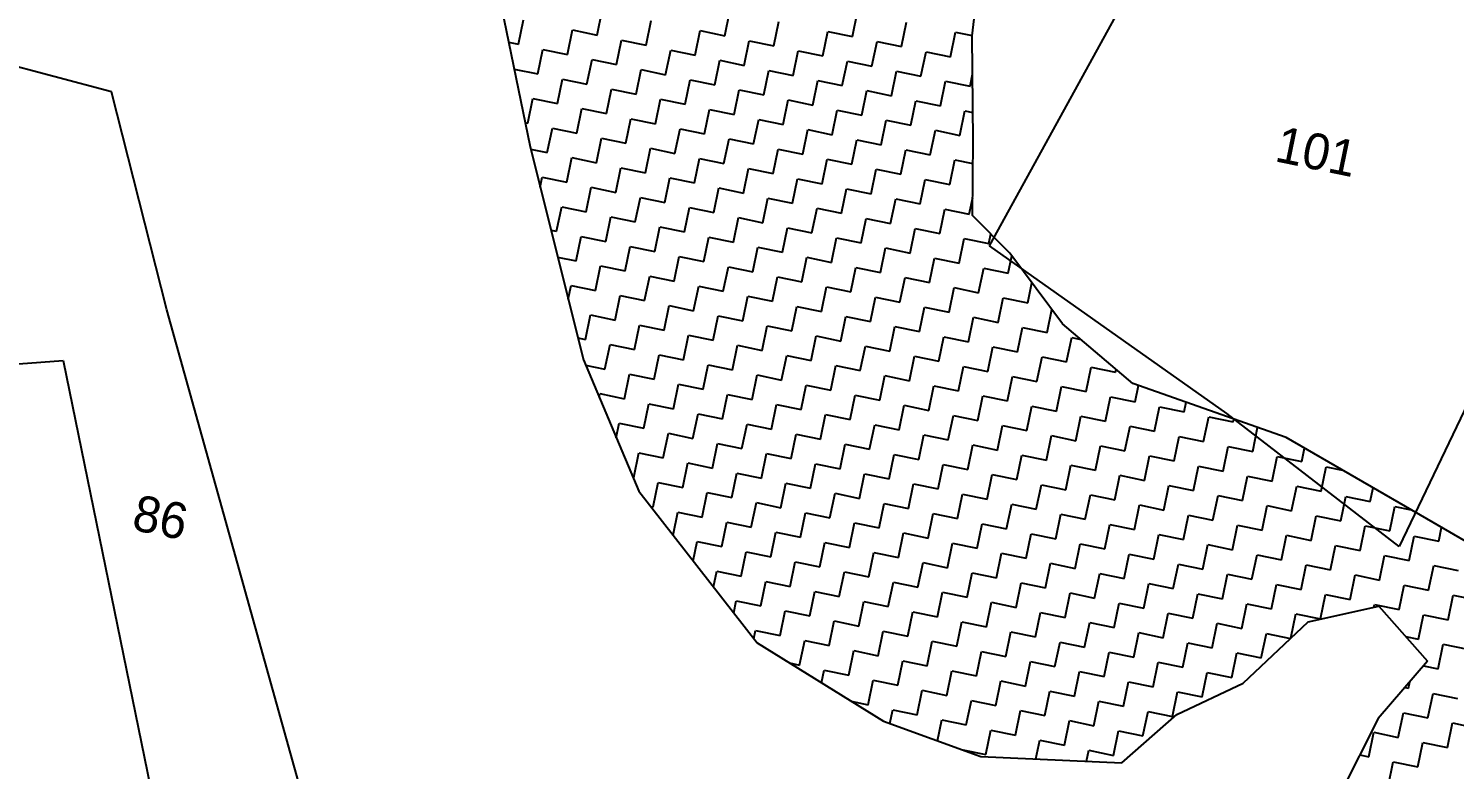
# Model space of a CAD drawing. Header units: metres. Extents: x 280043 to 281054, y 2047152 to 2048652.
# Drawn here: x 280307.8 to 280448.8, y 2047892.3 to 2047965.5 of the extents above; entities that cross this region are included whole.
import ezdxf
from ezdxf.enums import TextEntityAlignment as Align

# ---------------------------------------------------------------- set-up
doc = ezdxf.new("R2010")
doc.units = ezdxf.units.M
for name, color, linetype in [('POLY_HATCH', 12, 'Continuous'), ('POLY_PARCEL', 6, 'Continuous'), ('TEXT_PARCEL', 7, 'Continuous')]:
    doc.layers.add(name, color=color, linetype=linetype)
doc.styles.add('TEXT_MAP', font='', dxfattribs={"height": 1.8})
doc.styles.get('TEXT_MAP').set_extended_font_data('Kruti Dev 050')

msp = doc.modelspace()

# ---------------------------------------------------------------- linework, layer by layer
at = {"layer": 'POLY_HATCH'}
for p, q in [((280401.14, 2047964.78), (280402.19, 2047973.44)), ((280354.1, 2047970.04), (280357.42, 2047953.81)), ((280401.23, 2047954.4), (280401.14, 2047964.78)), ((280357.42, 2047953.81), (280362.7, 2047932.74)), ((280401.18, 2047947.01), (280401.23, 2047954.4)), ((280404.86, 2047943.29), (280401.18, 2047947.01)), ((280410.08, 2047936.3), (280404.86, 2047943.29)), ((280417.02, 2047930.43), (280410.08, 2047936.3)), ((280362.7, 2047932.74), (280368.17, 2047919.77)), ((280432.2, 2047925.08), (280417.02, 2047930.43)), ((280446.09, 2047917.03), (280432.2, 2047925.08)), ((280368.17, 2047919.77), (280379.89, 2047904.78)), ((280452.05, 2047913.58), (280446.09, 2047917.03)), ((280434.37, 2047906.87), (280441.35, 2047908.39)), ((280441.35, 2047908.39), (280446.15, 2047902.96)), ((280427.94, 2047900.79), (280434.37, 2047906.87)), ((280379.89, 2047904.78), (280392.36, 2047897.03)), ((280446.15, 2047902.96), (280441.29, 2047897.3)), ((280421.38, 2047897.71), (280427.94, 2047900.79)), ((280392.36, 2047897.03), (280402.01, 2047893.56)), ((280415.95, 2047892.91), (280421.38, 2047897.71)), ((280441.29, 2047897.3), (280437.55, 2047889.93)), ((280402.01, 2047893.56), (280415.95, 2047892.91))]:
    msp.add_line(p, q, dxfattribs=at)
at = {"layer": 'POLY_HATCH', "linetype": 'Continuous'}
for p, q in [((280356.28, 2047963.94), (280356.78, 2047966.36)), ((280364.05, 2047964.86), (280364.55, 2047967.29)), ((280368.9, 2047963.86), (280369.4, 2047966.29)), ((280376.68, 2047964.79), (280377.18, 2047967.21)), ((280381.53, 2047963.79), (280382.03, 2047966.21)), ((280389.3, 2047964.71), (280389.8, 2047967.14)), ((280394.15, 2047963.71), (280394.65, 2047966.14)), ((280361.13, 2047962.94), (280361.63, 2047965.36)), ((280361.63, 2047965.36), (280364.05, 2047964.86)), ((280373.75, 2047962.86), (280374.25, 2047965.29)), ((280374.25, 2047965.29), (280376.68, 2047964.79)), ((280386.38, 2047962.79), (280386.88, 2047965.21)), ((280386.88, 2047965.21), (280389.3, 2047964.71)), ((280399, 2047962.71), (280399.5, 2047965.14)), ((280399.5, 2047965.14), (280401.15, 2047964.8)), ((280355.3, 2047964.14), (280356.28, 2047963.94)), ((280358.2, 2047961.01), (280358.7, 2047963.44)), ((280358.7, 2047963.44), (280361.13, 2047962.94)), ((280365.98, 2047961.94), (280366.48, 2047964.36)), ((280366.48, 2047964.36), (280368.9, 2047963.86)), ((280370.83, 2047960.94), (280371.33, 2047963.36)), ((280371.33, 2047963.36), (280373.75, 2047962.86)), ((280378.6, 2047961.86), (280379.1, 2047964.29)), ((280379.1, 2047964.29), (280381.53, 2047963.79)), ((280383.45, 2047960.86), (280383.95, 2047963.29)), ((280383.95, 2047963.29), (280386.38, 2047962.79)), ((280391.23, 2047961.79), (280391.73, 2047964.21)), ((280391.73, 2047964.21), (280394.15, 2047963.71)), ((280363.05, 2047960.01), (280363.55, 2047962.44)), ((280363.55, 2047962.44), (280365.98, 2047961.94)), ((280375.68, 2047959.94), (280376.18, 2047962.36)), ((280376.18, 2047962.36), (280378.6, 2047961.86)), ((280388.3, 2047959.86), (280388.8, 2047962.29)), ((280388.8, 2047962.29), (280391.23, 2047961.79)), ((280396.08, 2047960.79), (280396.58, 2047963.21)), ((280396.58, 2047963.21), (280399, 2047962.71)), ((280355.84, 2047961.5), (280358.2, 2047961.01)), ((280360.13, 2047958.09), (280360.63, 2047960.51)), ((280360.63, 2047960.51), (280363.05, 2047960.01)), ((280367.9, 2047959.01), (280368.4, 2047961.44)), ((280368.4, 2047961.44), (280370.83, 2047960.94)), ((280372.75, 2047958.01), (280373.25, 2047960.44)), ((280373.25, 2047960.44), (280375.68, 2047959.94)), ((280380.53, 2047958.94), (280381.03, 2047961.36)), ((280381.03, 2047961.36), (280383.45, 2047960.86)), ((280393.15, 2047958.86), (280393.65, 2047961.29)), ((280393.65, 2047961.29), (280396.08, 2047960.79)), ((280400.93, 2047959.79), (280401.17, 2047960.98)), ((280364.98, 2047957.09), (280365.48, 2047959.51)), ((280365.48, 2047959.51), (280367.9, 2047959.01)), ((280377.6, 2047957.01), (280378.1, 2047959.44)), ((280378.1, 2047959.44), (280380.53, 2047958.94)), ((280385.38, 2047957.94), (280385.88, 2047960.36)), ((280385.88, 2047960.36), (280388.3, 2047959.86)), ((280390.23, 2047956.94), (280390.73, 2047959.36)), ((280390.73, 2047959.36), (280393.15, 2047958.86)), ((280398, 2047957.86), (280398.5, 2047960.29)), ((280398.5, 2047960.29), (280400.93, 2047959.79)), ((280357.2, 2047956.16), (280357.7, 2047958.59)), ((280357.7, 2047958.59), (280360.13, 2047958.09)), ((280369.83, 2047956.09), (280370.33, 2047958.51)), ((280370.33, 2047958.51), (280372.75, 2047958.01)), ((280382.45, 2047956.01), (280382.95, 2047958.44)), ((280382.95, 2047958.44), (280385.38, 2047957.94)), ((280395.08, 2047955.94), (280395.58, 2047958.36)), ((280395.58, 2047958.36), (280398, 2047957.86)), ((280356.92, 2047956.22), (280357.2, 2047956.16)), ((280362.05, 2047955.16), (280362.55, 2047957.59)), ((280362.55, 2047957.59), (280364.98, 2047957.09)), ((280366.9, 2047954.16), (280367.4, 2047956.59)), ((280367.4, 2047956.59), (280369.83, 2047956.09)), ((280374.68, 2047955.09), (280375.18, 2047957.51)), ((280375.18, 2047957.51), (280377.6, 2047957.01)), ((280379.53, 2047954.09), (280380.03, 2047956.51)), ((280380.03, 2047956.51), (280382.45, 2047956.01)), ((280387.3, 2047955.01), (280387.8, 2047957.44)), ((280387.8, 2047957.44), (280390.23, 2047956.94)), ((280392.15, 2047954.01), (280392.65, 2047956.44)), ((280392.65, 2047956.44), (280395.08, 2047955.94)), ((280399.93, 2047954.94), (280400.43, 2047957.36)), ((280400.43, 2047957.36), (280401.2, 2047957.2)), ((280359.13, 2047953.24), (280359.63, 2047955.66)), ((280359.63, 2047955.66), (280362.05, 2047955.16)), ((280371.75, 2047953.16), (280372.25, 2047955.59)), ((280372.25, 2047955.59), (280374.68, 2047955.09)), ((280384.38, 2047953.09), (280384.88, 2047955.51)), ((280384.88, 2047955.51), (280387.3, 2047955.01)), ((280397, 2047953.01), (280397.5, 2047955.44)), ((280397.5, 2047955.44), (280399.93, 2047954.94)), ((280357.48, 2047953.58), (280359.13, 2047953.24)), ((280363.98, 2047952.24), (280364.48, 2047954.66)), ((280364.48, 2047954.66), (280366.9, 2047954.16)), ((280368.83, 2047951.24), (280369.33, 2047953.66)), ((280369.33, 2047953.66), (280371.75, 2047953.16)), ((280376.6, 2047952.16), (280377.1, 2047954.59)), ((280377.1, 2047954.59), (280379.53, 2047954.09)), ((280381.45, 2047951.16), (280381.95, 2047953.59)), ((280381.95, 2047953.59), (280384.38, 2047953.09)), ((280389.23, 2047952.09), (280389.73, 2047954.51)), ((280389.73, 2047954.51), (280392.15, 2047954.01)), ((280394.08, 2047951.09), (280394.58, 2047953.51)), ((280394.58, 2047953.51), (280397, 2047953.01)), ((280361.05, 2047950.31), (280361.55, 2047952.74)), ((280361.55, 2047952.74), (280363.98, 2047952.24)), ((280373.68, 2047950.24), (280374.18, 2047952.66)), ((280374.18, 2047952.66), (280376.6, 2047952.16)), ((280386.3, 2047950.16), (280386.8, 2047952.59)), ((280386.8, 2047952.59), (280389.23, 2047952.09)), ((280398.93, 2047950.09), (280399.43, 2047952.51)), ((280399.43, 2047952.51), (280401.21, 2047952.15)), ((280358.42, 2047949.81), (280358.63, 2047950.81)), ((280358.63, 2047950.81), (280361.05, 2047950.31)), ((280365.9, 2047949.31), (280366.4, 2047951.74)), ((280366.4, 2047951.74), (280368.83, 2047951.24)), ((280370.75, 2047948.31), (280371.25, 2047950.74)), ((280371.25, 2047950.74), (280373.68, 2047950.24)), ((280378.53, 2047949.24), (280379.03, 2047951.66)), ((280379.03, 2047951.66), (280381.45, 2047951.16)), ((280383.38, 2047948.24), (280383.88, 2047950.66)), ((280383.88, 2047950.66), (280386.3, 2047950.16)), ((280391.15, 2047949.16), (280391.65, 2047951.59)), ((280391.65, 2047951.59), (280394.08, 2047951.09)), ((280396, 2047948.16), (280396.5, 2047950.59)), ((280396.5, 2047950.59), (280398.93, 2047950.09)), ((280362.98, 2047947.39), (280363.48, 2047949.81)), ((280363.48, 2047949.81), (280365.9, 2047949.31)), ((280375.6, 2047947.31), (280376.1, 2047949.74)), ((280376.1, 2047949.74), (280378.53, 2047949.24)), ((280388.23, 2047947.24), (280388.73, 2047949.66)), ((280388.73, 2047949.66), (280391.15, 2047949.16)), ((280360.05, 2047945.46), (280360.55, 2047947.89)), ((280360.55, 2047947.89), (280362.98, 2047947.39)), ((280367.83, 2047946.39), (280368.33, 2047948.81)), ((280368.33, 2047948.81), (280370.75, 2047948.31)), ((280372.68, 2047945.39), (280373.18, 2047947.81)), ((280373.18, 2047947.81), (280375.6, 2047947.31)), ((280380.45, 2047946.31), (280380.95, 2047948.74)), ((280380.95, 2047948.74), (280383.38, 2047948.24)), ((280385.3, 2047945.31), (280385.8, 2047947.74)), ((280385.8, 2047947.74), (280388.23, 2047947.24)), ((280393.08, 2047946.24), (280393.58, 2047948.66)), ((280393.58, 2047948.66), (280396, 2047948.16)), ((280400.85, 2047947.16), (280401.19, 2047948.81)), ((280364.9, 2047944.46), (280365.4, 2047946.89)), ((280365.4, 2047946.89), (280367.83, 2047946.39)), ((280377.53, 2047944.39), (280378.03, 2047946.81)), ((280378.03, 2047946.81), (280380.45, 2047946.31)), ((280390.15, 2047944.31), (280390.65, 2047946.74)), ((280390.65, 2047946.74), (280393.08, 2047946.24)), ((280397.93, 2047945.24), (280398.43, 2047947.66)), ((280398.43, 2047947.66), (280400.85, 2047947.16)), ((280359.48, 2047945.58), (280360.05, 2047945.46)), ((280361.98, 2047942.54), (280362.48, 2047944.96)), ((280362.48, 2047944.96), (280364.9, 2047944.46)), ((280369.75, 2047943.46), (280370.25, 2047945.89)), ((280370.25, 2047945.89), (280372.68, 2047945.39)), ((280382.38, 2047943.39), (280382.88, 2047945.81)), ((280382.88, 2047945.81), (280385.3, 2047945.31)), ((280395, 2047943.31), (280395.5, 2047945.74)), ((280395.5, 2047945.74), (280397.93, 2047945.24)), ((280402.78, 2047944.24), (280402.98, 2047945.2)), ((280366.83, 2047941.54), (280367.33, 2047943.96)), ((280367.33, 2047943.96), (280369.75, 2047943.46)), ((280374.6, 2047942.46), (280375.1, 2047944.89)), ((280375.1, 2047944.89), (280377.53, 2047944.39)), ((280379.45, 2047941.46), (280379.95, 2047943.89)), ((280379.95, 2047943.89), (280382.38, 2047943.39)), ((280387.23, 2047942.39), (280387.73, 2047944.81)), ((280387.73, 2047944.81), (280390.15, 2047944.31)), ((280392.08, 2047941.39), (280392.58, 2047943.81)), ((280392.58, 2047943.81), (280395, 2047943.31)), ((280399.85, 2047942.31), (280400.35, 2047944.74)), ((280400.35, 2047944.74), (280402.78, 2047944.24)), ((280360.15, 2047942.91), (280361.98, 2047942.54)), ((280371.68, 2047940.54), (280372.18, 2047942.96)), ((280372.18, 2047942.96), (280374.6, 2047942.46)), ((280384.3, 2047940.46), (280384.8, 2047942.89)), ((280384.8, 2047942.89), (280387.23, 2047942.39)), ((280396.93, 2047940.39), (280397.43, 2047942.81)), ((280397.43, 2047942.81), (280399.85, 2047942.31)), ((280404.7, 2047941.31), (280405.06, 2047943.03)), ((280363.9, 2047939.61), (280364.4, 2047942.04)), ((280364.4, 2047942.04), (280366.83, 2047941.54)), ((280368.75, 2047938.61), (280369.25, 2047941.04)), ((280369.25, 2047941.04), (280371.68, 2047940.54)), ((280376.53, 2047939.54), (280377.03, 2047941.96)), ((280377.03, 2047941.96), (280379.45, 2047941.46)), ((280381.38, 2047938.54), (280381.88, 2047940.96)), ((280381.88, 2047940.96), (280384.3, 2047940.46)), ((280389.15, 2047939.46), (280389.65, 2047941.89)), ((280389.65, 2047941.89), (280392.08, 2047941.39)), ((280394, 2047938.46), (280394.5, 2047940.89)), ((280394.5, 2047940.89), (280396.93, 2047940.39)), ((280401.78, 2047939.39), (280402.28, 2047941.81)), ((280402.28, 2047941.81), (280404.7, 2047941.31)), ((280361.2, 2047938.74), (280361.48, 2047940.11)), ((280361.48, 2047940.11), (280363.9, 2047939.61)), ((280373.6, 2047937.61), (280374.1, 2047940.04)), ((280374.1, 2047940.04), (280376.53, 2047939.54)), ((280386.23, 2047937.54), (280386.73, 2047939.96)), ((280386.73, 2047939.96), (280389.15, 2047939.46)), ((280398.85, 2047937.46), (280399.35, 2047939.89)), ((280399.35, 2047939.89), (280401.78, 2047939.39)), ((280406.63, 2047938.39), (280407.04, 2047940.37)), ((280365.83, 2047936.69), (280366.33, 2047939.11)), ((280366.33, 2047939.11), (280368.75, 2047938.61)), ((280370.68, 2047935.69), (280371.18, 2047938.11)), ((280371.18, 2047938.11), (280373.6, 2047937.61)), ((280378.45, 2047936.61), (280378.95, 2047939.04)), ((280378.95, 2047939.04), (280381.38, 2047938.54)), ((280383.3, 2047935.61), (280383.8, 2047938.04)), ((280383.8, 2047938.04), (280386.23, 2047937.54)), ((280391.08, 2047936.54), (280391.58, 2047938.96)), ((280391.58, 2047938.96), (280394, 2047938.46)), ((280395.93, 2047935.54), (280396.43, 2047937.96)), ((280396.43, 2047937.96), (280398.85, 2047937.46)), ((280403.7, 2047936.46), (280404.2, 2047938.89)), ((280404.2, 2047938.89), (280406.63, 2047938.39)), ((280362.9, 2047934.76), (280363.4, 2047937.19)), ((280363.4, 2047937.19), (280365.83, 2047936.69)), ((280375.53, 2047934.69), (280376.03, 2047937.11)), ((280376.03, 2047937.11), (280378.45, 2047936.61)), ((280388.15, 2047934.61), (280388.65, 2047937.04)), ((280388.65, 2047937.04), (280391.08, 2047936.54)), ((280400.78, 2047934.54), (280401.28, 2047936.96)), ((280401.28, 2047936.96), (280403.7, 2047936.46)), ((280408.55, 2047935.46), (280409.02, 2047937.72)), ((280367.75, 2047933.76), (280368.25, 2047936.19)), ((280368.25, 2047936.19), (280370.68, 2047935.69)), ((280372.6, 2047932.76), (280373.1, 2047935.19)), ((280373.1, 2047935.19), (280375.53, 2047934.69)), ((280380.38, 2047933.69), (280380.88, 2047936.11)), ((280380.88, 2047936.11), (280383.3, 2047935.61)), ((280385.23, 2047932.69), (280385.73, 2047935.11)), ((280385.73, 2047935.11), (280388.15, 2047934.61)), ((280393, 2047933.61), (280393.5, 2047936.04)), ((280393.5, 2047936.04), (280395.93, 2047935.54)), ((280397.85, 2047932.61), (280398.35, 2047935.04)), ((280398.35, 2047935.04), (280400.78, 2047934.54)), ((280405.63, 2047933.54), (280406.13, 2047935.96)), ((280406.13, 2047935.96), (280408.55, 2047935.46)), ((280362.15, 2047934.92), (280362.9, 2047934.76)), ((280364.83, 2047931.84), (280365.33, 2047934.26)), ((280365.33, 2047934.26), (280367.75, 2047933.76)), ((280377.45, 2047931.76), (280377.95, 2047934.19)), ((280377.95, 2047934.19), (280380.38, 2047933.69)), ((280390.08, 2047931.69), (280390.58, 2047934.11)), ((280390.58, 2047934.11), (280393, 2047933.61)), ((280402.7, 2047931.61), (280403.2, 2047934.04)), ((280403.2, 2047934.04), (280405.63, 2047933.54)), ((280410.48, 2047932.54), (280410.98, 2047934.96)), ((280410.98, 2047934.96), (280411.87, 2047934.78)), ((280362.92, 2047932.23), (280364.83, 2047931.84)), ((280369.68, 2047930.84), (280370.18, 2047933.26)), ((280370.18, 2047933.26), (280372.6, 2047932.76)), ((280374.53, 2047929.84), (280375.03, 2047932.26)), ((280375.03, 2047932.26), (280377.45, 2047931.76)), ((280382.3, 2047930.76), (280382.8, 2047933.19)), ((280382.8, 2047933.19), (280385.23, 2047932.69)), ((280394.93, 2047930.69), (280395.43, 2047933.11)), ((280395.43, 2047933.11), (280397.85, 2047932.61)), ((280407.55, 2047930.61), (280408.05, 2047933.04)), ((280408.05, 2047933.04), (280410.48, 2047932.54)), ((280366.75, 2047928.91), (280367.25, 2047931.34)), ((280367.25, 2047931.34), (280369.68, 2047930.84)), ((280379.38, 2047928.84), (280379.88, 2047931.26)), ((280379.88, 2047931.26), (280382.3, 2047930.76)), ((280387.15, 2047929.76), (280387.65, 2047932.19)), ((280387.65, 2047932.19), (280390.08, 2047931.69)), ((280392, 2047928.76), (280392.5, 2047931.19)), ((280392.5, 2047931.19), (280394.93, 2047930.69)), ((280399.78, 2047929.69), (280400.28, 2047932.11)), ((280400.28, 2047932.11), (280402.7, 2047931.61)), ((280404.63, 2047928.69), (280405.13, 2047931.11)), ((280405.13, 2047931.11), (280407.55, 2047930.61)), ((280412.4, 2047929.61), (280412.9, 2047932.04)), ((280412.9, 2047932.04), (280415.33, 2047931.54)), ((280415.33, 2047931.54), (280415.38, 2047931.81)), ((280364.25, 2047929.06), (280364.33, 2047929.41)), ((280364.33, 2047929.41), (280366.75, 2047928.91)), ((280371.6, 2047927.91), (280372.1, 2047930.34)), ((280372.1, 2047930.34), (280374.53, 2047929.84)), ((280384.23, 2047927.84), (280384.73, 2047930.26)), ((280384.73, 2047930.26), (280387.15, 2047929.76)), ((280396.85, 2047927.76), (280397.35, 2047930.19)), ((280397.35, 2047930.19), (280399.78, 2047929.69)), ((280409.48, 2047927.69), (280409.98, 2047930.11)), ((280409.98, 2047930.11), (280412.4, 2047929.61)), ((280417.25, 2047928.61), (280417.59, 2047930.23)), ((280368.68, 2047925.99), (280369.18, 2047928.41)), ((280369.18, 2047928.41), (280371.6, 2047927.91)), ((280376.45, 2047926.91), (280376.95, 2047929.34)), ((280376.95, 2047929.34), (280379.38, 2047928.84)), ((280381.3, 2047925.91), (280381.8, 2047928.34)), ((280381.8, 2047928.34), (280384.23, 2047927.84)), ((280389.08, 2047926.84), (280389.58, 2047929.26)), ((280389.58, 2047929.26), (280392, 2047928.76)), ((280393.93, 2047925.84), (280394.43, 2047928.26)), ((280394.43, 2047928.26), (280396.85, 2047927.76)), ((280401.7, 2047926.76), (280402.2, 2047929.19)), ((280402.2, 2047929.19), (280404.63, 2047928.69)), ((280406.55, 2047925.76), (280407.05, 2047928.19)), ((280407.05, 2047928.19), (280409.48, 2047927.69)), ((280414.33, 2047926.69), (280414.83, 2047929.11)), ((280414.83, 2047929.11), (280417.25, 2047928.61)), ((280419.18, 2047925.69), (280419.68, 2047928.11)), ((280419.68, 2047928.11), (280422.1, 2047927.61)), ((280422.1, 2047927.61), (280422.3, 2047928.56)), ((280373.53, 2047924.99), (280374.03, 2047927.41)), ((280374.03, 2047927.41), (280376.45, 2047926.91)), ((280386.15, 2047924.91), (280386.65, 2047927.34)), ((280386.65, 2047927.34), (280389.08, 2047926.84)), ((280398.78, 2047924.84), (280399.28, 2047927.26)), ((280399.28, 2047927.26), (280401.7, 2047926.76)), ((280411.4, 2047924.76), (280411.9, 2047927.19)), ((280411.9, 2047927.19), (280414.33, 2047926.69)), ((280424.03, 2047924.69), (280424.53, 2047927.11)), ((280424.53, 2047927.11), (280426.95, 2047926.61)), ((280426.95, 2047926.61), (280427.01, 2047926.9)), ((280365.95, 2047925.03), (280366.25, 2047926.49)), ((280366.25, 2047926.49), (280368.68, 2047925.99)), ((280370.6, 2047923.06), (280371.1, 2047925.49)), ((280371.1, 2047925.49), (280373.53, 2047924.99)), ((280378.38, 2047923.99), (280378.88, 2047926.41)), ((280378.88, 2047926.41), (280381.3, 2047925.91)), ((280383.23, 2047922.99), (280383.73, 2047925.41)), ((280383.73, 2047925.41), (280386.15, 2047924.91)), ((280391, 2047923.91), (280391.5, 2047926.34)), ((280391.5, 2047926.34), (280393.93, 2047925.84)), ((280395.85, 2047922.91), (280396.35, 2047925.34)), ((280396.35, 2047925.34), (280398.78, 2047924.84)), ((280403.63, 2047923.84), (280404.13, 2047926.26)), ((280404.13, 2047926.26), (280406.55, 2047925.76)), ((280408.48, 2047922.84), (280408.98, 2047925.26)), ((280408.98, 2047925.26), (280411.4, 2047924.76)), ((280416.25, 2047923.76), (280416.75, 2047926.19)), ((280416.75, 2047926.19), (280419.18, 2047925.69)), ((280421.1, 2047922.76), (280421.6, 2047925.19)), ((280421.6, 2047925.19), (280424.03, 2047924.69)), ((280428.88, 2047923.69), (280429.37, 2047926.07)), ((280375.45, 2047922.06), (280375.95, 2047924.49)), ((280375.95, 2047924.49), (280378.38, 2047923.99)), ((280388.08, 2047921.99), (280388.58, 2047924.41)), ((280388.58, 2047924.41), (280391, 2047923.91)), ((280400.7, 2047921.91), (280401.2, 2047924.34)), ((280401.2, 2047924.34), (280403.63, 2047923.84)), ((280413.33, 2047921.84), (280413.83, 2047924.26)), ((280413.83, 2047924.26), (280416.25, 2047923.76)), ((280425.95, 2047921.76), (280426.45, 2047924.19)), ((280426.45, 2047924.19), (280428.88, 2047923.69)), ((280433.73, 2047922.69), (280434.01, 2047924.03)), ((280367.68, 2047921.14), (280368.18, 2047923.56)), ((280368.18, 2047923.56), (280370.6, 2047923.06)), ((280372.53, 2047920.14), (280373.03, 2047922.56)), ((280373.03, 2047922.56), (280375.45, 2047922.06)), ((280380.3, 2047921.06), (280380.8, 2047923.49)), ((280380.8, 2047923.49), (280383.23, 2047922.99)), ((280385.15, 2047920.06), (280385.65, 2047922.49)), ((280385.65, 2047922.49), (280388.08, 2047921.99)), ((280392.93, 2047920.99), (280393.43, 2047923.41)), ((280393.43, 2047923.41), (280395.85, 2047922.91)), ((280397.78, 2047919.99), (280398.28, 2047922.41)), ((280398.28, 2047922.41), (280400.7, 2047921.91)), ((280405.55, 2047920.91), (280406.05, 2047923.34)), ((280406.05, 2047923.34), (280408.48, 2047922.84)), ((280418.18, 2047920.84), (280418.68, 2047923.26)), ((280418.68, 2047923.26), (280421.1, 2047922.76)), ((280430.8, 2047920.76), (280431.3, 2047923.19)), ((280431.3, 2047923.19), (280433.73, 2047922.69)), ((280367.59, 2047921.16), (280367.68, 2047921.14)), ((280377.38, 2047919.14), (280377.88, 2047921.56)), ((280377.88, 2047921.56), (280380.3, 2047921.06)), ((280390, 2047919.06), (280390.5, 2047921.49)), ((280390.5, 2047921.49), (280392.93, 2047920.99)), ((280402.63, 2047918.99), (280403.13, 2047921.41)), ((280403.13, 2047921.41), (280405.55, 2047920.91)), ((280410.4, 2047919.91), (280410.9, 2047922.34)), ((280410.9, 2047922.34), (280413.33, 2047921.84)), ((280415.25, 2047918.91), (280415.75, 2047921.34)), ((280415.75, 2047921.34), (280418.18, 2047920.84)), ((280423.03, 2047919.84), (280423.53, 2047922.26)), ((280423.53, 2047922.26), (280425.95, 2047921.76)), ((280427.88, 2047918.84), (280428.38, 2047921.26)), ((280428.38, 2047921.26), (280430.8, 2047920.76)), ((280435.66, 2047919.76), (280436.15, 2047922.19)), ((280436.15, 2047922.19), (280437.76, 2047921.86)), ((280369.6, 2047918.21), (280370.1, 2047920.64)), ((280370.1, 2047920.64), (280372.53, 2047920.14)), ((280374.45, 2047917.21), (280374.95, 2047919.64)), ((280374.95, 2047919.64), (280377.38, 2047919.14)), ((280382.23, 2047918.14), (280382.73, 2047920.56)), ((280382.73, 2047920.56), (280385.15, 2047920.06)), ((280387.08, 2047917.14), (280387.58, 2047919.56)), ((280387.58, 2047919.56), (280390, 2047919.06)), ((280394.85, 2047918.06), (280395.35, 2047920.49)), ((280395.35, 2047920.49), (280397.78, 2047919.99)), ((280407.48, 2047917.99), (280407.98, 2047920.41)), ((280407.98, 2047920.41), (280410.4, 2047919.91)), ((280420.1, 2047917.91), (280420.6, 2047920.34)), ((280420.6, 2047920.34), (280423.03, 2047919.84)), ((280432.73, 2047917.84), (280433.23, 2047920.26)), ((280433.23, 2047920.26), (280435.66, 2047919.76)), ((280440.51, 2047918.76), (280440.78, 2047920.11)), ((280369.35, 2047918.26), (280369.6, 2047918.21)), ((280379.3, 2047916.21), (280379.8, 2047918.64)), ((280379.8, 2047918.64), (280382.23, 2047918.14)), ((280391.93, 2047916.14), (280392.43, 2047918.56)), ((280392.43, 2047918.56), (280394.85, 2047918.06)), ((280399.7, 2047917.06), (280400.2, 2047919.49)), ((280400.2, 2047919.49), (280402.63, 2047918.99)), ((280404.55, 2047916.06), (280405.05, 2047918.49)), ((280405.05, 2047918.49), (280407.48, 2047917.99)), ((280412.33, 2047916.99), (280412.83, 2047919.41)), ((280412.83, 2047919.41), (280415.25, 2047918.91)), ((280417.18, 2047915.99), (280417.68, 2047918.41)), ((280417.68, 2047918.41), (280420.1, 2047917.91)), ((280424.95, 2047916.91), (280425.45, 2047919.34)), ((280425.45, 2047919.34), (280427.88, 2047918.84)), ((280429.81, 2047915.91), (280430.3, 2047918.34)), ((280430.3, 2047918.34), (280432.73, 2047917.84)), ((280437.58, 2047916.84), (280438.08, 2047919.26)), ((280438.08, 2047919.26), (280440.51, 2047918.76)), ((280442.43, 2047915.84), (280442.93, 2047918.27)), ((280442.93, 2047918.27), (280444.54, 2047917.93)), ((280371.56, 2047915.44), (280372.03, 2047917.71)), ((280372.03, 2047917.71), (280374.45, 2047917.21)), ((280376.38, 2047914.29), (280376.88, 2047916.71)), ((280376.88, 2047916.71), (280379.3, 2047916.21)), ((280384.15, 2047915.21), (280384.65, 2047917.64)), ((280384.65, 2047917.64), (280387.08, 2047917.14)), ((280396.78, 2047915.14), (280397.28, 2047917.56)), ((280397.28, 2047917.56), (280399.7, 2047917.06)), ((280409.4, 2047915.06), (280409.9, 2047917.49)), ((280409.9, 2047917.49), (280412.33, 2047916.99)), ((280422.03, 2047914.99), (280422.53, 2047917.41)), ((280422.53, 2047917.41), (280424.95, 2047916.91)), ((280434.66, 2047914.91), (280435.16, 2047917.34)), ((280435.16, 2047917.34), (280437.58, 2047916.84)), ((280381.23, 2047913.29), (280381.73, 2047915.71)), ((280381.73, 2047915.71), (280384.15, 2047915.21)), ((280389, 2047914.21), (280389.5, 2047916.64)), ((280389.5, 2047916.64), (280391.93, 2047916.14)), ((280393.85, 2047913.21), (280394.35, 2047915.64)), ((280394.35, 2047915.64), (280396.78, 2047915.14)), ((280401.63, 2047914.14), (280402.13, 2047916.56)), ((280402.13, 2047916.56), (280404.55, 2047916.06)), ((280406.48, 2047913.14), (280406.98, 2047915.56)), ((280406.98, 2047915.56), (280409.4, 2047915.06)), ((280414.25, 2047914.06), (280414.75, 2047916.49)), ((280414.75, 2047916.49), (280417.18, 2047915.99)), ((280419.1, 2047913.06), (280419.6, 2047915.49)), ((280419.6, 2047915.49), (280422.03, 2047914.99)), ((280426.88, 2047913.99), (280427.38, 2047916.41)), ((280427.38, 2047916.41), (280429.81, 2047915.91)), ((280431.73, 2047912.99), (280432.23, 2047915.41)), ((280432.23, 2047915.41), (280434.66, 2047914.91)), ((280439.51, 2047913.91), (280440.01, 2047916.34)), ((280440.01, 2047916.34), (280442.43, 2047915.84)), ((280444.36, 2047912.91), (280444.86, 2047915.34)), ((280444.86, 2047915.34), (280447.28, 2047914.84)), ((280447.28, 2047914.84), (280447.56, 2047916.18)), ((280373.56, 2047912.88), (280373.95, 2047914.79)), ((280373.95, 2047914.79), (280376.38, 2047914.29)), ((280386.08, 2047912.29), (280386.58, 2047914.71)), ((280386.58, 2047914.71), (280389, 2047914.21)), ((280398.7, 2047912.21), (280399.2, 2047914.64)), ((280399.2, 2047914.64), (280401.63, 2047914.14)), ((280411.33, 2047912.14), (280411.83, 2047914.56)), ((280411.83, 2047914.56), (280414.25, 2047914.06)), ((280423.96, 2047912.06), (280424.46, 2047914.49)), ((280424.46, 2047914.49), (280426.88, 2047913.99)), ((280436.58, 2047911.99), (280437.08, 2047914.41)), ((280437.08, 2047914.41), (280439.51, 2047913.91)), ((280378.3, 2047911.36), (280378.8, 2047913.79)), ((280378.8, 2047913.79), (280381.23, 2047913.29)), ((280383.15, 2047910.36), (280383.65, 2047912.79)), ((280383.65, 2047912.79), (280386.08, 2047912.29)), ((280390.93, 2047911.29), (280391.43, 2047913.71)), ((280391.43, 2047913.71), (280393.85, 2047913.21)), ((280395.78, 2047910.29), (280396.28, 2047912.71)), ((280396.28, 2047912.71), (280398.7, 2047912.21)), ((280403.55, 2047911.21), (280404.05, 2047913.64)), ((280404.05, 2047913.64), (280406.48, 2047913.14)), ((280408.4, 2047910.21), (280408.9, 2047912.64)), ((280408.9, 2047912.64), (280411.33, 2047912.14)), ((280416.18, 2047911.14), (280416.68, 2047913.56)), ((280416.68, 2047913.56), (280419.1, 2047913.06)), ((280421.03, 2047910.14), (280421.53, 2047912.56)), ((280421.53, 2047912.56), (280423.96, 2047912.06)), ((280428.81, 2047911.06), (280429.31, 2047913.49)), ((280429.31, 2047913.49), (280431.73, 2047912.99)), ((280433.66, 2047910.06), (280434.16, 2047912.49)), ((280434.16, 2047912.49), (280436.58, 2047911.99)), ((280441.43, 2047910.99), (280441.93, 2047913.41)), ((280441.93, 2047913.41), (280444.36, 2047912.91)), ((280375.56, 2047910.32), (280375.88, 2047911.86)), ((280375.88, 2047911.86), (280378.3, 2047911.36)), ((280388, 2047909.36), (280388.5, 2047911.79)), ((280388.5, 2047911.79), (280390.93, 2047911.29)), ((280400.63, 2047909.29), (280401.13, 2047911.71)), ((280401.13, 2047911.71), (280403.55, 2047911.21)), ((280413.25, 2047909.21), (280413.75, 2047911.64)), ((280413.75, 2047911.64), (280416.18, 2047911.14)), ((280425.88, 2047909.14), (280426.38, 2047911.56)), ((280426.38, 2047911.56), (280428.81, 2047911.06)), ((280438.51, 2047909.06), (280439.01, 2047911.49)), ((280439.01, 2047911.49), (280441.43, 2047910.99)), ((280446.28, 2047909.99), (280446.78, 2047912.42)), ((280446.78, 2047912.42), (280449.21, 2047911.92)), ((280380.23, 2047908.44), (280380.73, 2047910.86)), ((280380.73, 2047910.86), (280383.15, 2047910.36)), ((280385.08, 2047907.44), (280385.58, 2047909.86)), ((280385.58, 2047909.86), (280388, 2047909.36)), ((280392.85, 2047908.36), (280393.35, 2047910.79)), ((280393.35, 2047910.79), (280395.78, 2047910.29)), ((280397.7, 2047907.36), (280398.2, 2047909.79)), ((280398.2, 2047909.79), (280400.63, 2047909.29)), ((280405.48, 2047908.29), (280405.98, 2047910.71)), ((280405.98, 2047910.71), (280408.4, 2047910.21)), ((280410.33, 2047907.29), (280410.83, 2047909.71)), ((280410.83, 2047909.71), (280413.25, 2047909.21)), ((280418.11, 2047908.21), (280418.61, 2047910.64)), ((280418.61, 2047910.64), (280421.03, 2047910.14)), ((280430.73, 2047908.14), (280431.23, 2047910.56)), ((280431.23, 2047910.56), (280433.66, 2047910.06)), ((280443.36, 2047908.06), (280443.86, 2047910.49)), ((280443.86, 2047910.49), (280446.28, 2047909.99)), ((280377.56, 2047907.76), (280377.8, 2047908.94)), ((280377.8, 2047908.94), (280380.23, 2047908.44)), ((280389.93, 2047906.44), (280390.43, 2047908.86)), ((280390.43, 2047908.86), (280392.85, 2047908.36)), ((280402.55, 2047906.36), (280403.05, 2047908.79)), ((280403.05, 2047908.79), (280405.48, 2047908.29)), ((280415.18, 2047906.29), (280415.68, 2047908.71)), ((280415.68, 2047908.71), (280418.11, 2047908.21)), ((280422.96, 2047907.21), (280423.46, 2047909.64)), ((280423.46, 2047909.64), (280425.88, 2047909.14)), ((280427.81, 2047906.21), (280428.31, 2047908.64)), ((280428.31, 2047908.64), (280430.73, 2047908.14)), ((280435.58, 2047907.14), (280436.08, 2047909.56)), ((280436.08, 2047909.56), (280438.51, 2047909.06)), ((280440.87, 2047908.29), (280440.93, 2047908.56)), ((280440.93, 2047908.56), (280443.36, 2047908.06)), ((280448.21, 2047907.07), (280448.71, 2047909.49)), ((280448.71, 2047909.49), (280451.13, 2047908.99)), ((280382.15, 2047905.51), (280382.65, 2047907.94)), ((280382.65, 2047907.94), (280385.08, 2047907.44)), ((280387, 2047904.51), (280387.5, 2047906.94)), ((280387.5, 2047906.94), (280389.93, 2047906.44)), ((280394.78, 2047905.44), (280395.28, 2047907.86)), ((280395.28, 2047907.86), (280397.7, 2047907.36)), ((280399.63, 2047904.44), (280400.13, 2047906.86)), ((280400.13, 2047906.86), (280402.55, 2047906.36)), ((280407.41, 2047905.36), (280407.9, 2047907.79)), ((280407.9, 2047907.79), (280410.33, 2047907.29)), ((280420.03, 2047905.29), (280420.53, 2047907.71)), ((280420.53, 2047907.71), (280422.96, 2047907.21)), ((280432.66, 2047905.25), (280433.16, 2047907.64)), ((280433.16, 2047907.64), (280435.58, 2047907.14)), ((280445.28, 2047905.14), (280445.78, 2047907.56)), ((280445.78, 2047907.56), (280448.21, 2047907.07)), ((280379.56, 2047905.2), (280379.73, 2047906.01)), ((280379.73, 2047906.01), (280382.15, 2047905.51)), ((280391.85, 2047903.51), (280392.35, 2047905.94)), ((280392.35, 2047905.94), (280394.78, 2047905.44)), ((280404.48, 2047903.44), (280404.98, 2047905.86)), ((280404.98, 2047905.86), (280407.41, 2047905.36)), ((280412.26, 2047904.36), (280412.76, 2047906.79)), ((280412.76, 2047906.79), (280415.18, 2047906.29)), ((280417.11, 2047903.36), (280417.61, 2047905.79)), ((280417.61, 2047905.79), (280420.03, 2047905.29)), ((280424.88, 2047904.29), (280425.38, 2047906.71)), ((280425.38, 2047906.71), (280427.81, 2047906.21)), ((280429.73, 2047903.29), (280430.23, 2047905.71)), ((280430.23, 2047905.71), (280432.63, 2047905.22)), ((280384.08, 2047902.59), (280384.58, 2047905.01)), ((280384.58, 2047905.01), (280387, 2047904.51)), ((280396.7, 2047902.51), (280397.2, 2047904.94)), ((280397.2, 2047904.94), (280399.63, 2047904.44)), ((280409.33, 2047902.44), (280409.83, 2047904.86)), ((280409.83, 2047904.86), (280412.26, 2047904.36)), ((280421.96, 2047902.36), (280422.46, 2047904.79)), ((280422.46, 2047904.79), (280424.88, 2047904.29)), ((280443.99, 2047905.41), (280445.28, 2047905.14)), ((280447.21, 2047902.21), (280447.71, 2047904.64)), ((280447.71, 2047904.64), (280450.13, 2047904.14)), ((280383.09, 2047902.79), (280384.08, 2047902.59)), ((280388.93, 2047901.59), (280389.43, 2047904.01)), ((280389.43, 2047904.01), (280391.85, 2047903.51)), ((280393.78, 2047900.59), (280394.28, 2047903.01)), ((280394.28, 2047903.01), (280396.7, 2047902.51)), ((280401.56, 2047901.51), (280402.05, 2047903.94)), ((280402.05, 2047903.94), (280404.48, 2047903.44)), ((280406.41, 2047900.51), (280406.91, 2047902.94)), ((280406.91, 2047902.94), (280409.33, 2047902.44)), ((280414.18, 2047901.44), (280414.68, 2047903.86)), ((280414.68, 2047903.86), (280417.11, 2047903.36)), ((280419.03, 2047900.44), (280419.53, 2047902.86)), ((280419.53, 2047902.86), (280421.96, 2047902.36)), ((280426.81, 2047901.36), (280427.31, 2047903.79)), ((280427.31, 2047903.79), (280429.73, 2047903.29)), ((280386.25, 2047900.83), (280386.5, 2047902.09)), ((280386.5, 2047902.09), (280388.93, 2047901.59)), ((280398.63, 2047899.59), (280399.13, 2047902.01)), ((280399.13, 2047902.01), (280401.56, 2047901.51)), ((280411.26, 2047899.51), (280411.76, 2047901.94)), ((280411.76, 2047901.94), (280414.18, 2047901.44)), ((280423.88, 2047899.44), (280424.38, 2047901.86)), ((280424.38, 2047901.86), (280426.81, 2047901.36)), ((280445.77, 2047902.51), (280447.21, 2047902.21)), ((280390.85, 2047898.66), (280391.35, 2047901.09)), ((280391.35, 2047901.09), (280393.78, 2047900.59)), ((280395.71, 2047897.66), (280396.2, 2047900.09)), ((280396.2, 2047900.09), (280398.63, 2047899.59)), ((280403.48, 2047898.59), (280403.98, 2047901.01)), ((280403.98, 2047901.01), (280406.41, 2047900.51)), ((280408.33, 2047897.59), (280408.83, 2047900.01)), ((280408.83, 2047900.01), (280411.26, 2047899.51)), ((280416.11, 2047898.51), (280416.61, 2047900.94)), ((280416.61, 2047900.94), (280419.03, 2047900.44)), ((280420.96, 2047897.51), (280421.46, 2047899.94)), ((280421.46, 2047899.94), (280423.88, 2047899.44)), ((280443.92, 2047900.36), (280444.28, 2047900.29)), ((280444.28, 2047900.29), (280444.41, 2047900.94)), ((280446.21, 2047897.36), (280446.71, 2047899.79)), ((280446.71, 2047899.79), (280449.13, 2047899.29)), ((280389.17, 2047899.01), (280390.85, 2047898.66)), ((280400.56, 2047896.66), (280401.06, 2047899.09)), ((280401.06, 2047899.09), (280403.48, 2047898.59)), ((280413.18, 2047896.59), (280413.68, 2047899.01)), ((280413.68, 2047899.01), (280416.11, 2047898.51)), ((280393, 2047896.8), (280393.28, 2047898.16)), ((280393.28, 2047898.16), (280395.71, 2047897.66)), ((280397.71, 2047895.11), (280398.13, 2047897.16)), ((280398.13, 2047897.16), (280400.56, 2047896.66)), ((280405.41, 2047895.66), (280405.91, 2047898.09)), ((280405.91, 2047898.09), (280408.33, 2047897.59)), ((280410.26, 2047894.66), (280410.76, 2047897.09)), ((280410.76, 2047897.09), (280413.18, 2047896.59)), ((280418.03, 2047895.59), (280418.53, 2047898.01)), ((280418.53, 2047898.01), (280420.96, 2047897.51)), ((280443.28, 2047895.44), (280443.78, 2047897.86)), ((280443.78, 2047897.86), (280446.21, 2047897.36)), ((280402.48, 2047893.74), (280402.98, 2047896.16)), ((280402.98, 2047896.16), (280405.41, 2047895.66)), ((280415.11, 2047893.66), (280415.61, 2047896.09)), ((280415.61, 2047896.09), (280418.03, 2047895.59)), ((280440.36, 2047893.51), (280440.86, 2047895.94)), ((280440.86, 2047895.94), (280443.28, 2047895.44)), ((280448.13, 2047894.44), (280448.63, 2047896.86)), ((280448.63, 2047896.86), (280451.06, 2047896.36)), ((280400.21, 2047894.21), (280402.48, 2047893.74)), ((280407.45, 2047893.3), (280407.83, 2047895.16)), ((280407.83, 2047895.16), (280410.26, 2047894.66)), ((280412.46, 2047893.07), (280412.68, 2047894.16)), ((280412.68, 2047894.16), (280415.11, 2047893.66)), ((280445.21, 2047892.51), (280445.71, 2047894.94)), ((280445.71, 2047894.94), (280448.13, 2047894.44)), ((280439.46, 2047893.7), (280440.36, 2047893.51)), ((280442.28, 2047890.59), (280442.78, 2047893.01)), ((280442.78, 2047893.01), (280445.21, 2047892.51))]:
    msp.add_line(p, q, dxfattribs=at)
at = {"layer": 'POLY_PARCEL'}
for p, q in [((280402.86, 2047944.03), (280428.96, 2047991.54)), ((280316.03, 2047959.24), (280298.37, 2047963.93)), ((280466.88, 2047963.4), (280443.35, 2047914.3)), ((280321.49, 2047937.68), (280316.03, 2047959.24)), ((280426.33, 2047927.44), (280402.86, 2047944.03)), ((280338.44, 2047877.07), (280321.49, 2047937.68)), ((280279.06, 2047930.24), (280311.26, 2047932.69)), ((280311.26, 2047932.69), (280321.24, 2047883.98)), ((280443.35, 2047914.3), (280426.33, 2047927.44))]:
    msp.add_line(p, q, dxfattribs=at)

# ---------------------------------------------------------------- texts
at = {"layer": 'TEXT_PARCEL', "style": 'TEXT_MAP'}
for s, p in [('101', (280435.2, 2047953.35)), ('86', (280320.88, 2047917.2))]:
    msp.add_text(s, height=3.566, rotation=348.3523, dxfattribs=at).set_placement(p, align=Align.MIDDLE)

doc.saveas('drawing.dxf')
